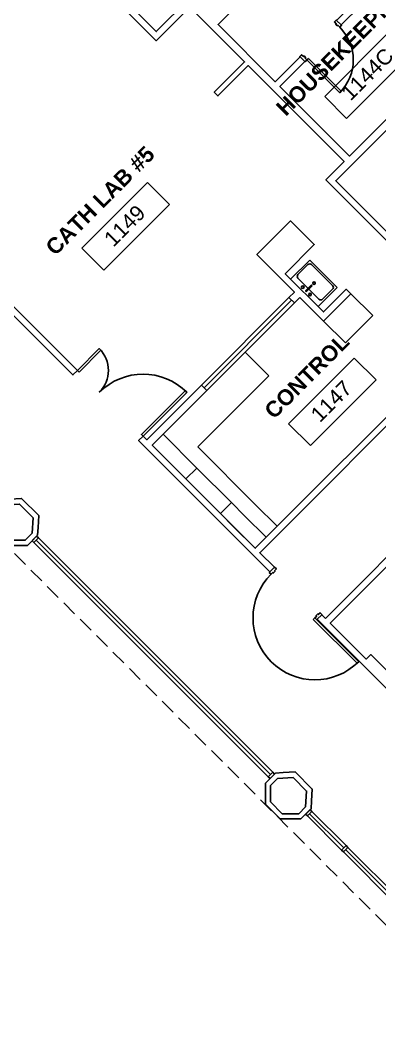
# Model space of a CAD drawing. Header units: inches. Extents: x -59 to 5745, y -269 to 4477.
# Drawn here: x 1053 to 1332, y 432 to 1209 of the extents above; entities that cross this region are included whole.
import ezdxf

# ---------------------------------------------------------------- set-up
doc = ezdxf.new("R2010")
doc.units = ezdxf.units.IN
doc.header["$LTSCALE"] = 96
doc.header["$MEASUREMENT"] = 0
doc.linetypes.add('DASHED4', pattern=[0.1875, 0.125, -0.0625])
doc.layers.add('A-AREA-IDEN', color=2, linetype='CONTINUOUS', lineweight=9)
for name, color, linetype in [('A-DOOR', 2, 'CONTINUOUS'), ('A-FLOR-CASE', 3, 'CONTINUOUS'), ('A-FLOR-PFIX', 2, 'CONTINUOUS'), ('A-GLAZ', 2, 'CONTINUOUS'), ('A-GLAZ-SILL', 1, 'CONTINUOUS'), ('A-WALL-ABOVE', 8, 'DASHED4'), ('A-WALL-FULL', 6, 'CONTINUOUS')]:
    doc.layers.add(name, color=color, linetype=linetype)
doc.styles.add('Arial_2', font='arial.ttf', dxfattribs={"height": 11.802395})
doc.styles.add('Arial_B', font='arialbd.ttf', dxfattribs={"height": 12.177074})

# ---------------------------------------------------------------- blocks, each defined once
blk = doc.blocks.new('Room Tag - Room Tag-10342-LEVEL 01 OVERALL FLOOR PLAN CATH _1')
at = {"layer": 'A-AREA-IDEN'}
for p, q in [((-0.375, -0.0625), (-0.375, -0.3125)), ((-0.375, -0.0625), (0.375, -0.0625)), ((0.375, -0.0625), (0.375, -0.3125)), ((-0.375, -0.3125), (0.375, -0.3125))]:
    blk.add_line(p, q, dxfattribs=at)

msp = doc.modelspace()

# ---------------------------------------------------------------- linework, layer by layer
at = {"layer": 'A-DOOR'}
for points in [[(1298.33, 1208.39), (1298.06, 1208.65), (1296.65, 1207.24), (1298.06, 1205.82), (1297.62, 1205.38), (1298.86, 1204.14), (1299.3, 1204.59), (1300.72, 1203.17), (1302.13, 1204.59), (1301.86, 1204.85)], [(1273.58, 1176.57), (1273.85, 1176.3), (1275.26, 1177.72), (1273.85, 1179.13), (1274.29, 1179.57), (1273.05, 1180.81), (1272.61, 1180.37), (1271.19, 1181.78), (1269.78, 1180.37), (1270.04, 1180.1)], [(1180.81, 921.21), (1182.11, 919.91), (1148.19, 885.99), (1146.95, 887.23), (1180.87, 921.15)], [(1250.02, 784.17), (1250.19, 784.34), (1251.61, 782.93), (1250.19, 781.51), (1250.63, 781.07), (1249.4, 779.83), (1248.96, 780.28), (1247.54, 778.86), (1246.13, 780.28), (1246.48, 780.63)], [(1283.25, 743.86), (1282.9, 743.51), (1281.48, 744.92), (1282.9, 746.34), (1282.45, 746.78), (1283.69, 748.02), (1284.13, 747.57), (1285.55, 748.99), (1286.96, 747.57), (1286.79, 747.4)]]:
    msp.add_lwpolyline(points, dxfattribs=at)
for points in [[(1276.5, 1178.95), (1275.26, 1177.72), (1300.72, 1152.26), (1301.95, 1153.5)], [(1098.52, 935.66), (1115.49, 952.63), (1114.25, 953.87), (1097.28, 936.9)], [(1280.24, 743.68), (1281.48, 744.92), (1315.42, 710.98), (1314.19, 709.74)]]:
    msp.add_lwpolyline(points, close=True, dxfattribs=at)
for centre, radius, start, end in [((1275.26, 1177.72), 36, 315, 45), ((1097.28, 936.9), 24, 315, 45), ((1148.19, 885.99), 48, 45, 135), ((1281.48, 744.92), 48, 135, 315)]:
    msp.add_arc(centre, radius, start, end, dxfattribs=at)
at = {"layer": 'A-FLOR-CASE'}
for p, q in [((1309.34, 996.37), (1288.13, 975.16)), ((1326.31, 979.4), (1309.34, 996.37)), ((1305.1, 958.19), (1326.31, 979.4)), ((1288.13, 975.16), (1305.1, 958.19)), ((1245.7, 932.73), (1227.39, 951.04)), ((1190.55, 877.58), (1245.7, 932.73)), ((1155.22, 878.87), (1163.7, 887.36)), ((1163.7, 887.36), (1189.87, 861.2)), ((1181.38, 852.71), (1155.22, 878.87)), ((1235.48, 832.65), (1190.55, 877.58)), ((1181.38, 852.71), (1189.87, 861.2)), ((1189.87, 861.2), (1181.38, 852.71)), ((1189.87, 861.2), (1216.74, 834.33)), ((1208.25, 825.84), (1181.38, 852.71)), ((1216.74, 834.33), (1208.25, 825.84)), ((1208.25, 825.84), (1216.74, 834.33)), ((1216.74, 834.33), (1226.95, 824.12)), ((1252.14, 815.99), (1235.48, 832.65)), ((1218.46, 815.63), (1208.25, 825.84)), ((1226.95, 824.12), (1243.61, 807.46)), ((1235.12, 798.97), (1218.46, 815.63)), ((1243.61, 807.46), (1235.12, 798.97))]:
    msp.add_line(p, q, dxfattribs=at)
at = {"layer": 'A-FLOR-PFIX'}
for p, q in [((1277.52, 1022.53), (1262.67, 1007.68)), ((1268.33, 1011.22), (1276.11, 1019)), ((1298.73, 1001.32), (1277.52, 1022.53)), ((1278.93, 1019), (1295.2, 1002.73)), ((1276.2, 1000.52), (1268.33, 1008.39)), ((1276.99, 1001.32), (1276.37, 1000.7)), ((1284.59, 992.13), (1276.72, 1000)), ((1276.9, 1000.17), (1277.52, 1000.79)), ((1283.88, 986.47), (1298.73, 1001.32)), ((1295.2, 999.91), (1287.42, 992.13))]:
    msp.add_line(p, q, dxfattribs=at)
at = {"layer": 'A-FLOR-PFIX', "flags": 128}
for points in [[(1278.76, 1003.09), (1278.76, 1003.09), (1278.75, 1003.08), (1278.74, 1003.08), (1278.73, 1003.07), (1278.72, 1003.05), (1278.71, 1003.04), (1278.69, 1003.02), (1278.67, 1003), (1278.64, 1002.97), (1278.62, 1002.95), (1278.59, 1002.92), (1278.56, 1002.89), (1278.52, 1002.85), (1278.49, 1002.82), (1278.45, 1002.78), (1278.41, 1002.74), (1278.36, 1002.7), (1278.32, 1002.65), (1278.27, 1002.6), (1278.22, 1002.55), (1278.17, 1002.5), (1278.12, 1002.45), (1278.06, 1002.39), (1278, 1002.33), (1277.94, 1002.28), (1277.88, 1002.22), (1277.82, 1002.15), (1277.76, 1002.09), (1277.7, 1002.03), (1277.63, 1001.96), (1277.56, 1001.89), (1277.5, 1001.83), (1277.43, 1001.76), (1277.36, 1001.69), (1277.29, 1001.62), (1277.22, 1001.55), (1277.15, 1001.48), (1277.08, 1001.41), (1277.01, 1001.34), (1276.99, 1001.32)], [(1277.52, 1000.79), (1277.59, 1000.86), (1277.66, 1000.93), (1277.73, 1001), (1277.8, 1001.07), (1277.87, 1001.14), (1277.94, 1001.21), (1278.01, 1001.28), (1278.08, 1001.35), (1278.14, 1001.41), (1278.21, 1001.48), (1278.27, 1001.54), (1278.34, 1001.61), (1278.4, 1001.67), (1278.46, 1001.73), (1278.52, 1001.79), (1278.58, 1001.85), (1278.63, 1001.9), (1278.69, 1001.96), (1278.74, 1002.01), (1278.79, 1002.06), (1278.84, 1002.11), (1278.88, 1002.15), (1278.93, 1002.2), (1278.97, 1002.24), (1279.01, 1002.28), (1279.04, 1002.31), (1279.08, 1002.35), (1279.11, 1002.38), (1279.14, 1002.41), (1279.17, 1002.44), (1279.19, 1002.46), (1279.21, 1002.48), (1279.23, 1002.5), (1279.25, 1002.52), (1279.26, 1002.53), (1279.27, 1002.54), (1279.28, 1002.55), (1279.29, 1002.56), (1279.29, 1002.56), (1279.29, 1002.56)], [(1276.37, 1000.7), (1276.3, 1000.63), (1276.23, 1000.56), (1276.16, 1000.49), (1276.09, 1000.42), (1276.02, 1000.35), (1275.95, 1000.28), (1275.88, 1000.21), (1275.81, 1000.15), (1275.75, 1000.08), (1275.68, 1000.01), (1275.62, 999.95), (1275.55, 999.89), (1275.49, 999.82), (1275.43, 999.76), (1275.37, 999.7), (1275.32, 999.65), (1275.26, 999.59), (1275.21, 999.54), (1275.15, 999.48), (1275.1, 999.43), (1275.05, 999.39), (1275.01, 999.34), (1274.96, 999.3), (1274.92, 999.25), (1274.88, 999.21), (1274.85, 999.18), (1274.81, 999.14), (1274.78, 999.11), (1274.75, 999.08), (1274.72, 999.05), (1274.7, 999.03), (1274.68, 999.01), (1274.66, 998.99), (1274.64, 998.97), (1274.63, 998.96), (1274.62, 998.95), (1274.61, 998.94), (1274.61, 998.94), (1274.6, 998.93), (1274.6, 998.93)], [(1275.13, 998.4), (1275.14, 998.41), (1275.14, 998.41), (1275.15, 998.42), (1275.16, 998.43), (1275.17, 998.44), (1275.18, 998.45), (1275.2, 998.47), (1275.22, 998.49), (1275.25, 998.52), (1275.27, 998.54), (1275.3, 998.57), (1275.33, 998.6), (1275.37, 998.64), (1275.4, 998.67), (1275.44, 998.71), (1275.48, 998.75), (1275.53, 998.8), (1275.57, 998.84), (1275.62, 998.89), (1275.67, 998.94), (1275.72, 998.99), (1275.78, 999.05), (1275.83, 999.1), (1275.89, 999.16), (1275.95, 999.22), (1276.01, 999.28), (1276.07, 999.34), (1276.13, 999.4), (1276.2, 999.47), (1276.26, 999.53), (1276.33, 999.6), (1276.39, 999.66), (1276.46, 999.73), (1276.53, 999.8), (1276.6, 999.87), (1276.67, 999.94), (1276.74, 1000.01), (1276.81, 1000.08), (1276.88, 1000.15), (1276.9, 1000.17)]]:
    msp.add_lwpolyline(points, dxfattribs=at)
at = {"layer": 'A-FLOR-PFIX'}
for centre, radius, start, end in [((1277.52, 1017.58), 2, 45, 135), ((1269.74, 1009.81), 2, 135, 225), ((1280.77, 1004.57), 1, 135, 315), ((1280.77, 1004.57), 1, 315, 135), ((1293.78, 1001.32), 2, 315, 45), ((1272.04, 1001.5), 1, 135, 315), ((1272.04, 1001.5), 1, 315, 135), ((1274.87, 998.67), 0.5, 135, 315), ((1274.87, 998.67), 0.5, 93.62472, 135), ((1274.87, 998.67), 0.375, 135, 165), ((1274.87, 998.67), 0.375, 285, 315), ((1274.87, 998.67), 0.5, 315, 356.37528), ((1277.7, 995.84), 1, 135, 315), ((1277.7, 995.84), 1, 315, 135), ((1286.01, 993.54), 2, 225, 315)]:
    msp.add_arc(centre, radius, start, end, dxfattribs=at)
at = {"layer": 'A-GLAZ'}
for points in [[(1195.57, 923.47), (1263.45, 991.35)], [(1065.28, 805.2), (1247.01, 623.47)], [(1277.41, 593.06), (1303.93, 566.55)], [(1305.34, 565.13), (1346.35, 524.12)]]:
    msp.add_lwpolyline(points, dxfattribs=at)
at = {"layer": 'A-GLAZ-SILL'}
for p, q in [((1193.45, 925.59), (1261.33, 993.47)), ((1265.57, 989.23), (1197.69, 921.34)), ((1063.51, 803.43), (1245.24, 621.7)), ((1067.05, 806.96), (1248.77, 625.24)), ((1275.64, 591.3), (1302.16, 564.78)), ((1279.18, 594.83), (1305.7, 568.32)), ((1303.57, 563.37), (1344.59, 522.35)), ((1307.11, 566.9), (1347.02, 526.99))]:
    msp.add_line(p, q, dxfattribs=at)
at = {"layer": 'A-WALL-ABOVE'}
msp.add_line((310.24, 1533.04), (1530.32, 312.96), dxfattribs=at)
at = {"layer": 'A-WALL-FULL'}
for p, q in [((1261.33, 993.47), (1265.57, 989.23)), ((1269.81, 993.47), (1265.57, 989.23)), ((1288.13, 975.16), (1269.81, 993.47)), ((1197.69, 921.34), (1193.45, 925.59)), ((1248.77, 625.24), (1245.24, 621.7)), ((1246.65, 620.29), (1250.19, 623.82)), ((1250.19, 623.82), (1248.77, 625.24)), ((1245.24, 621.7), (1246.65, 620.29))]:
    msp.add_line(p, q, dxfattribs=at)
at = {"layer": 'A-WALL-FULL', "extrusion": (0, 0, -1)}
for p, q in [((1065.63, 808.38), (1062.1, 804.84)), ((1067.05, 806.96), (1065.63, 808.38)), ((1062.1, 804.84), (1063.51, 803.43)), ((1063.51, 803.43), (1067.05, 806.96)), ((1277.76, 596.25), (1274.23, 592.71)), ((1274.23, 592.71), (1275.64, 591.3)), ((1275.64, 591.3), (1279.18, 594.83)), ((1279.18, 594.83), (1277.76, 596.25)), ((1305.7, 568.32), (1302.16, 564.78)), ((1307.11, 566.9), (1305.7, 568.32)), ((1302.16, 564.78), (1303.57, 563.37)), ((1303.57, 563.37), (1307.11, 566.9))]:
    msp.add_line(p, q, dxfattribs=at)
at = {"layer": 'A-WALL-FULL'}
for points in [[(1092.8, 1258.31), (1158.47, 1192.63), (1184.46, 1218.62), (1226.89, 1176.19), (1203.4, 1152.7), (1206.23, 1149.87), (1229.72, 1173.36), (1304.14, 1098.94), (1293.46, 1088.26), (1290.01, 1084.82), (1405.49, 969.34), (1402.4, 966.25), (1405.93, 962.71), (1408.76, 965.54), (1420.52, 953.78), (1424.23, 957.49), (1412.47, 969.25), (1408.94, 972.79), (1297.7, 1084.02), (1457.84, 1244.16)], [(1210.42, 1251.64), (1158.47, 1199.7), (1100.96, 1257.22)], [(1457.84, 1252.64), (1390.4, 1185.21), (1332.78, 1242.83), (1298.33, 1208.39), (1301.86, 1204.85), (1332.78, 1235.76), (1386.87, 1181.67), (1308.38, 1103.18), (1254.29, 1157.27), (1273.58, 1176.57), (1270.04, 1180.1), (1250.75, 1160.81), (1206.36, 1205.2), (1231.64, 1230.48)], [(898.13, 1128.98), (1093.75, 933.37), (1097.28, 936.9), (925.85, 1108.33)], [(1309.34, 996.37), (1305.8, 999.91), (1288.13, 982.23), (1258.43, 1011.93), (1280.97, 1034.47), (1266.12, 1049.32), (1262.58, 1052.85), (1236.51, 1026.78), (1265.57, 997.71), (1261.33, 993.47)], [(1193.45, 925.59), (1151.02, 883.16), (1148.19, 885.99), (1144.66, 882.45), (1246.48, 780.63), (1250.02, 784.17), (1238.7, 795.48), (1377.65, 934.43), (1374.11, 937.96), (1235.17, 799.02), (1155.26, 878.92), (1197.69, 921.34)]]:
    msp.add_lwpolyline(points, dxfattribs=at)
for points in [[(1058.48, 801.23), (1066.31, 809.06), (1066.71, 815.11), (1067.31, 824.33), (1054, 837.63), (1044.79, 837.03), (1038.74, 836.64), (1030.9, 828.8), (1030.9, 812.65), (1042.33, 801.23)], [(1034.9, 814.31), (1034.9, 827.15), (1040.23, 832.48), (1052.36, 833.27), (1062.95, 822.68), (1062.15, 810.56), (1056.82, 805.23), (1043.98, 805.23)], [(1289.61, 744.57), (1286.79, 747.4), (1283.25, 743.86), (1564.77, 462.34), (1650.17, 547.74), (1646.64, 551.28), (1636.29, 540.93), (1634.87, 542.34), (1631.16, 538.63), (1632.57, 537.22), (1568.3, 472.95), (1324.75, 716.5), (1321.21, 712.97), (1293.33, 740.86), (1357.67, 805.2), (1359.09, 803.79), (1362.8, 807.5), (1361.39, 808.91), (1375.97, 823.5), (1372.26, 827.22)], [(1270.61, 589.09), (1278.45, 596.93), (1278.84, 602.98), (1279.44, 612.19), (1266.14, 625.5), (1256.92, 624.9), (1250.87, 624.5), (1243.04, 616.67), (1243.04, 600.52), (1254.46, 589.09)], [(1247.04, 602.17), (1247.04, 615.01), (1252.36, 620.34), (1264.49, 621.14), (1275.08, 610.55), (1274.29, 598.42), (1268.96, 593.09), (1256.12, 593.09)]]:
    msp.add_lwpolyline(points, close=True, dxfattribs=at)

# ---------------------------------------------------------------- block references
at = {"layer": 'A-AREA-IDEN', "xscale": 95.99999999999996, "yscale": 95.99999999999996, "zscale": 95.99999999999996, "rotation": 44.99999999999987}
for p in [(1310.27, 1179.08), (1122, 1061.44), (1282.33, 925.3)]:
    msp.add_blockref('Room Tag - Room Tag-10342-LEVEL 01 OVERALL FLOOR PLAN CATH _1', p, dxfattribs=at)

# ---------------------------------------------------------------- texts
at = {"layer": 'A-AREA-IDEN', "attachment_point": 2, "rotation": 45, "line_spacing_factor": 0.938532}
for s, insert, char_height, width, style in [('HOUSEKEEPING', (1298.78, 1190.58), 12.1771, 158.832, 'Arial_B'), ('1144C', (1317.99, 1170.97), 11.802, 57.888, 'Arial_2'), ('CATH LAB #5', (1110.52, 1072.94), 12.1771, 127.44, 'Arial_B'), ('1149', (1129.72, 1053.33), 11.802, 43.776, 'Arial_2'), ('CONTROL', (1270.85, 936.8), 12.177, 97.776, 'Arial_B'), ('1147', (1290.05, 917.19), 11.802, 43.776, 'Arial_2')]:
    msp.add_mtext(s, dxfattribs=dict(at, insert=insert, char_height=char_height, width=width, style=style))

doc.saveas('drawing.dxf')
